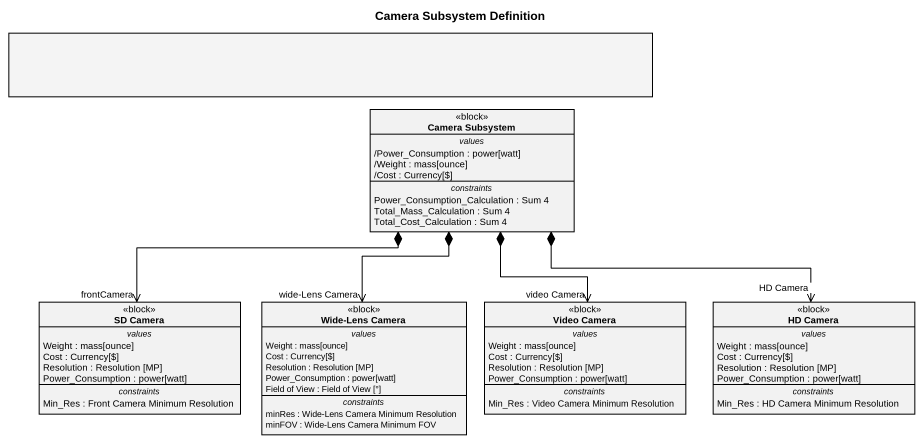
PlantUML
@startuml
title Camera Subsystem Definition
allowmixing
hide circle
hide empty members
rectangle " " as rectangle1 #F4F4F4
class "Camera Subsystem" as Camera_Subsystem <<block>> {
  -- values --
  /Power_Consumption : power[watt]
  /Weight : mass[ounce]
  /Cost : Currency[$]
  -- constraints --
  Power_Consumption_Calculation : Sum 4
  Total_Mass_Calculation : Sum 4
  Total_Cost_Calculation : Sum 4
}
class "SD Camera" as SD_Camera <<block>> {
  -- values --
  Weight : mass[ounce]
  Cost : Currency[$]
  Resolution : Resolution [MP]
  Power_Consumption : power[watt]
  -- constraints --
  Min_Res : Front Camera Minimum Resolution
}
class "Wide-Lens Camera" as Wide_Lens_Camera <<block>> {
  -- values --
  Weight : mass[ounce]
  Cost : Currency[$]
  Resolution : Resolution [MP]
  Power_Consumption : power[watt]
  Field of View : Field of View [°]
  -- constraints --
  minRes : Wide-Lens Camera Minimum Resolution
  minFOV : Wide-Lens Camera Minimum FOV
}
class "Video Camera" as Video_Camera <<block>> {
  -- values --
  Weight : mass[ounce]
  Cost : Currency[$]
  Resolution : Resolution [MP]
  Power_Consumption : power[watt]
  -- constraints --
  Min_Res : Video Camera Minimum Resolution
}
class "HD Camera" as HD_Camera <<block>> {
  -- values --
  Weight : mass[ounce]
  Cost : Currency[$]
  Resolution : Resolution [MP]
  Power_Consumption : power[watt]
  -- constraints --
  Min_Res : HD Camera Minimum Resolution
}
Camera_Subsystem *-left-> "frontCamera" SD_Camera
Camera_Subsystem *--> "wide-Lens Camera" Wide_Lens_Camera
Camera_Subsystem *--> "video Camera" Video_Camera
Camera_Subsystem *-right-> "HD Camera" HD_Camera
@enduml
